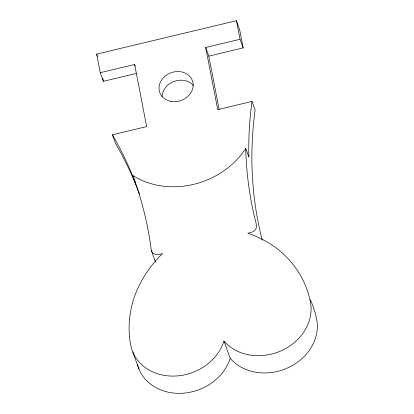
<?xml version="1.0" encoding="UTF-8"?>
<svg xmlns="http://www.w3.org/2000/svg" width="414" height="414" viewBox="0 0 414 414"><rect width="100%" height="100%" fill="white"/><g stroke="black" fill="none" stroke-linecap="round" stroke-linejoin="round"><path stroke-width="0.62" d="M136.501 73.402L103.381 81.315L100.26 72.688L96.659 54.099L236.446 20.7L239.571 29.327L243.173 47.915L208.806 56.128L205.68 47.501L240.048 39.289L243.173 47.915M100.26 72.688L134.628 64.475L135.254 66.204M139.487 194.042A452.512 384.171 -19.9 0 0 115.506 143.42L112.385 134.793L146.665 126.601L134.628 64.475M262.222 240.146A452.512 384.171 -19.9 0 1 255.127 110.062L252.007 101.435L217.723 109.622L205.68 47.501M245.735 148.372A452.512 384.171 -19.9 0 0 256.463 224.761A6.945 5.899 -19.9 0 1 250.92 232.497L247.81 233.242A116.624 99.008 -19.9 0 1 278.317 249.585A120.857 102.605 -19.9 0 1 310.443 302.236A48.624 41.281 -19.9 0 1 281.261 350.725A48.624 41.281 -19.9 0 1 223.948 341.038A48.624 41.281 -19.9 0 1 175.298 376.041A48.624 41.281 -19.9 0 1 130.731 345.167A120.857 102.605 -19.9 0 1 134.348 297.029A116.624 99.008 -19.9 0 1 162.454 253.637L159.152 254.424A6.945 5.899 -19.9 0 1 151.234 249.901A452.512 384.171 -19.9 0 0 132.713 175.376A76.487 64.936 -19.9 0 0 245.735 148.372L248.861 156.999A452.512 384.171 -19.9 0 1 252.007 101.435M223.948 341.038L230.194 358.296A48.624 41.281 -19.9 0 0 287.507 367.984A48.624 41.281 -19.9 0 0 316.689 319.489A120.857 102.605 -19.9 0 0 310.36 299.752M96.659 54.099L97.492 56.397M132.713 175.376L135.833 184.002A452.512 384.171 -19.9 0 0 112.385 134.793M151.446 250.837L155.54 262.145M132.728 351.843L138.975 369.102M236.446 20.7L240.048 39.289M208.806 56.128L219.125 109.379M102.781 78.215L103.381 81.315M230.194 358.296A48.624 41.281 -19.9 0 1 182.641 393.238A48.624 41.281 -19.9 0 1 137.391 364.284M162.133 96.679A17.367 14.744 -19.9 0 1 174.366 81.315A17.367 14.744 -19.9 0 1 193.462 85.657M170.102 101.202A17.367 14.744 -19.9 0 0 192.94 82.583A17.367 14.744 -19.9 0 0 165.227 76.047A17.367 14.744 -19.9 0 0 170.102 101.202"/></g></svg>
